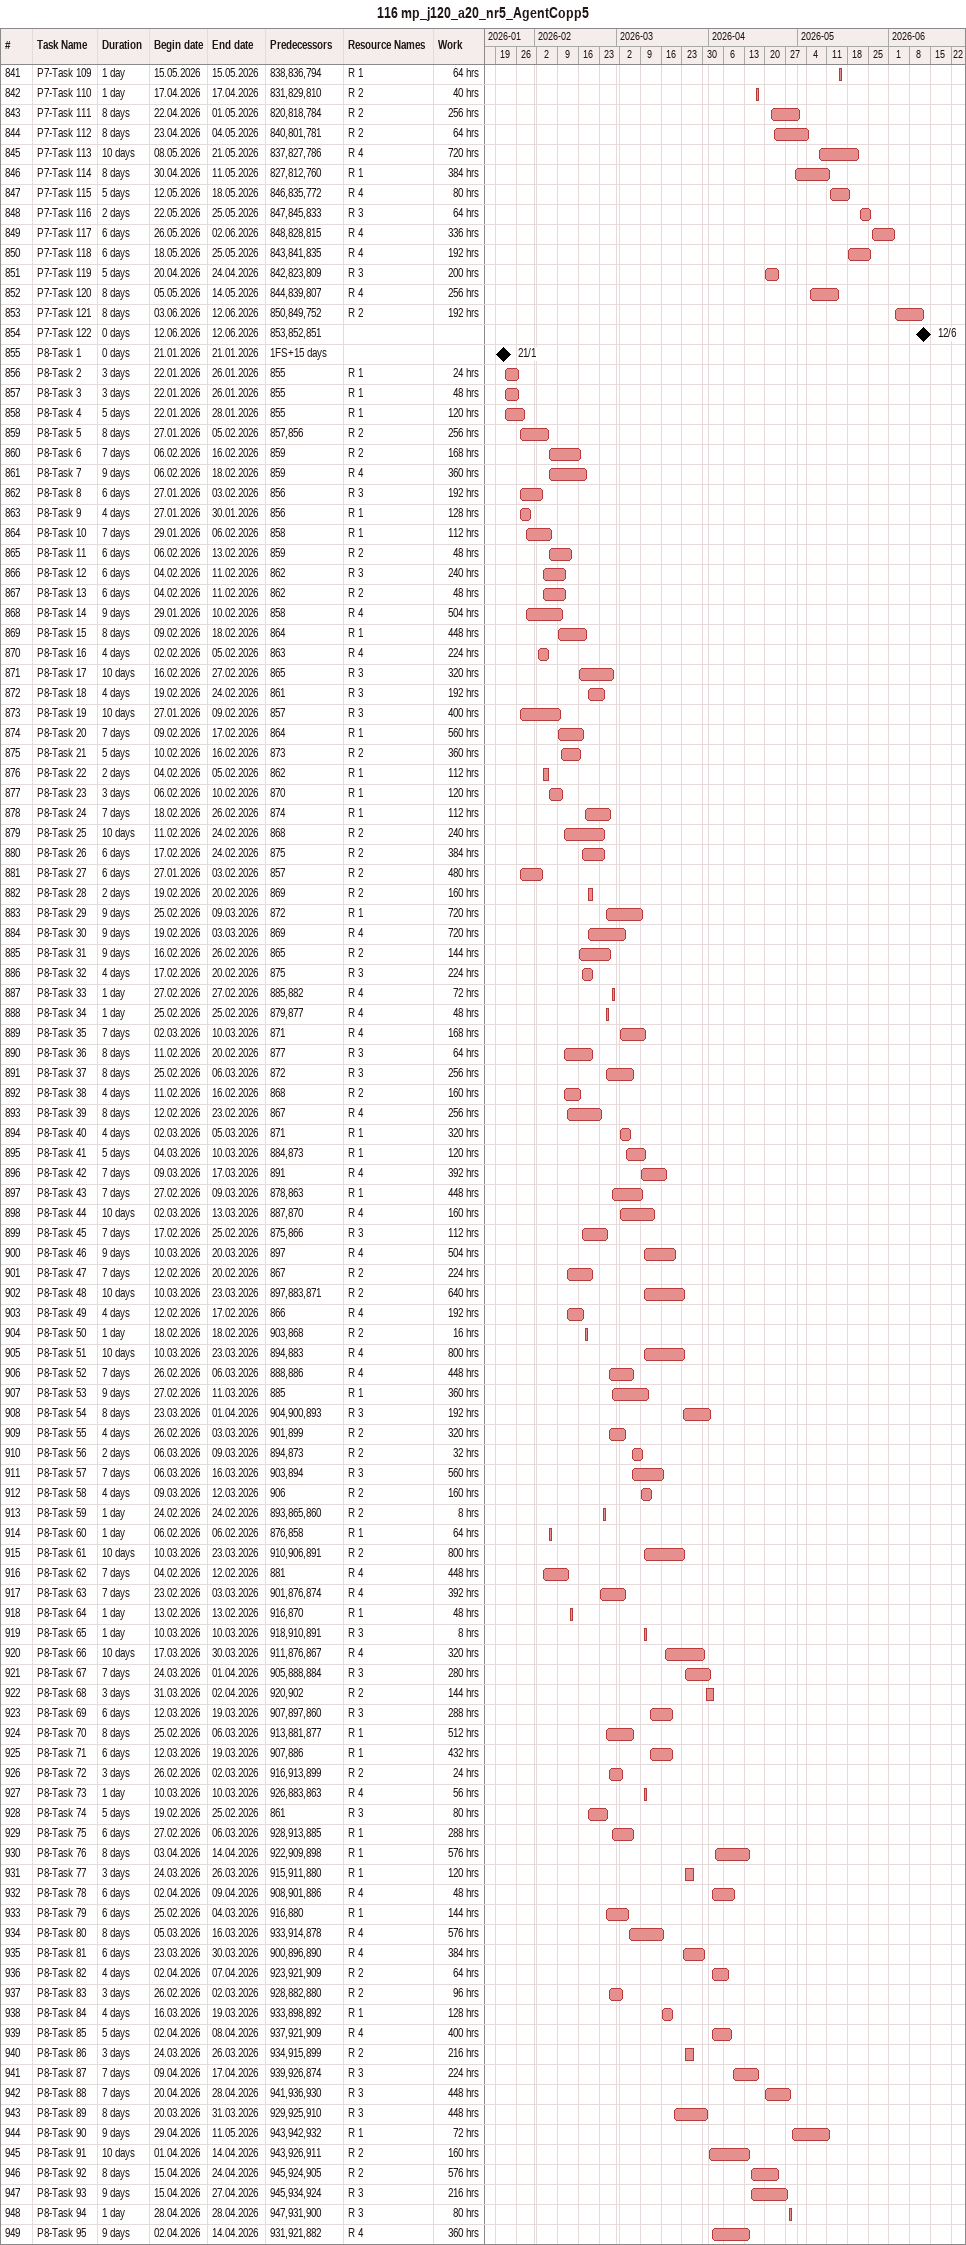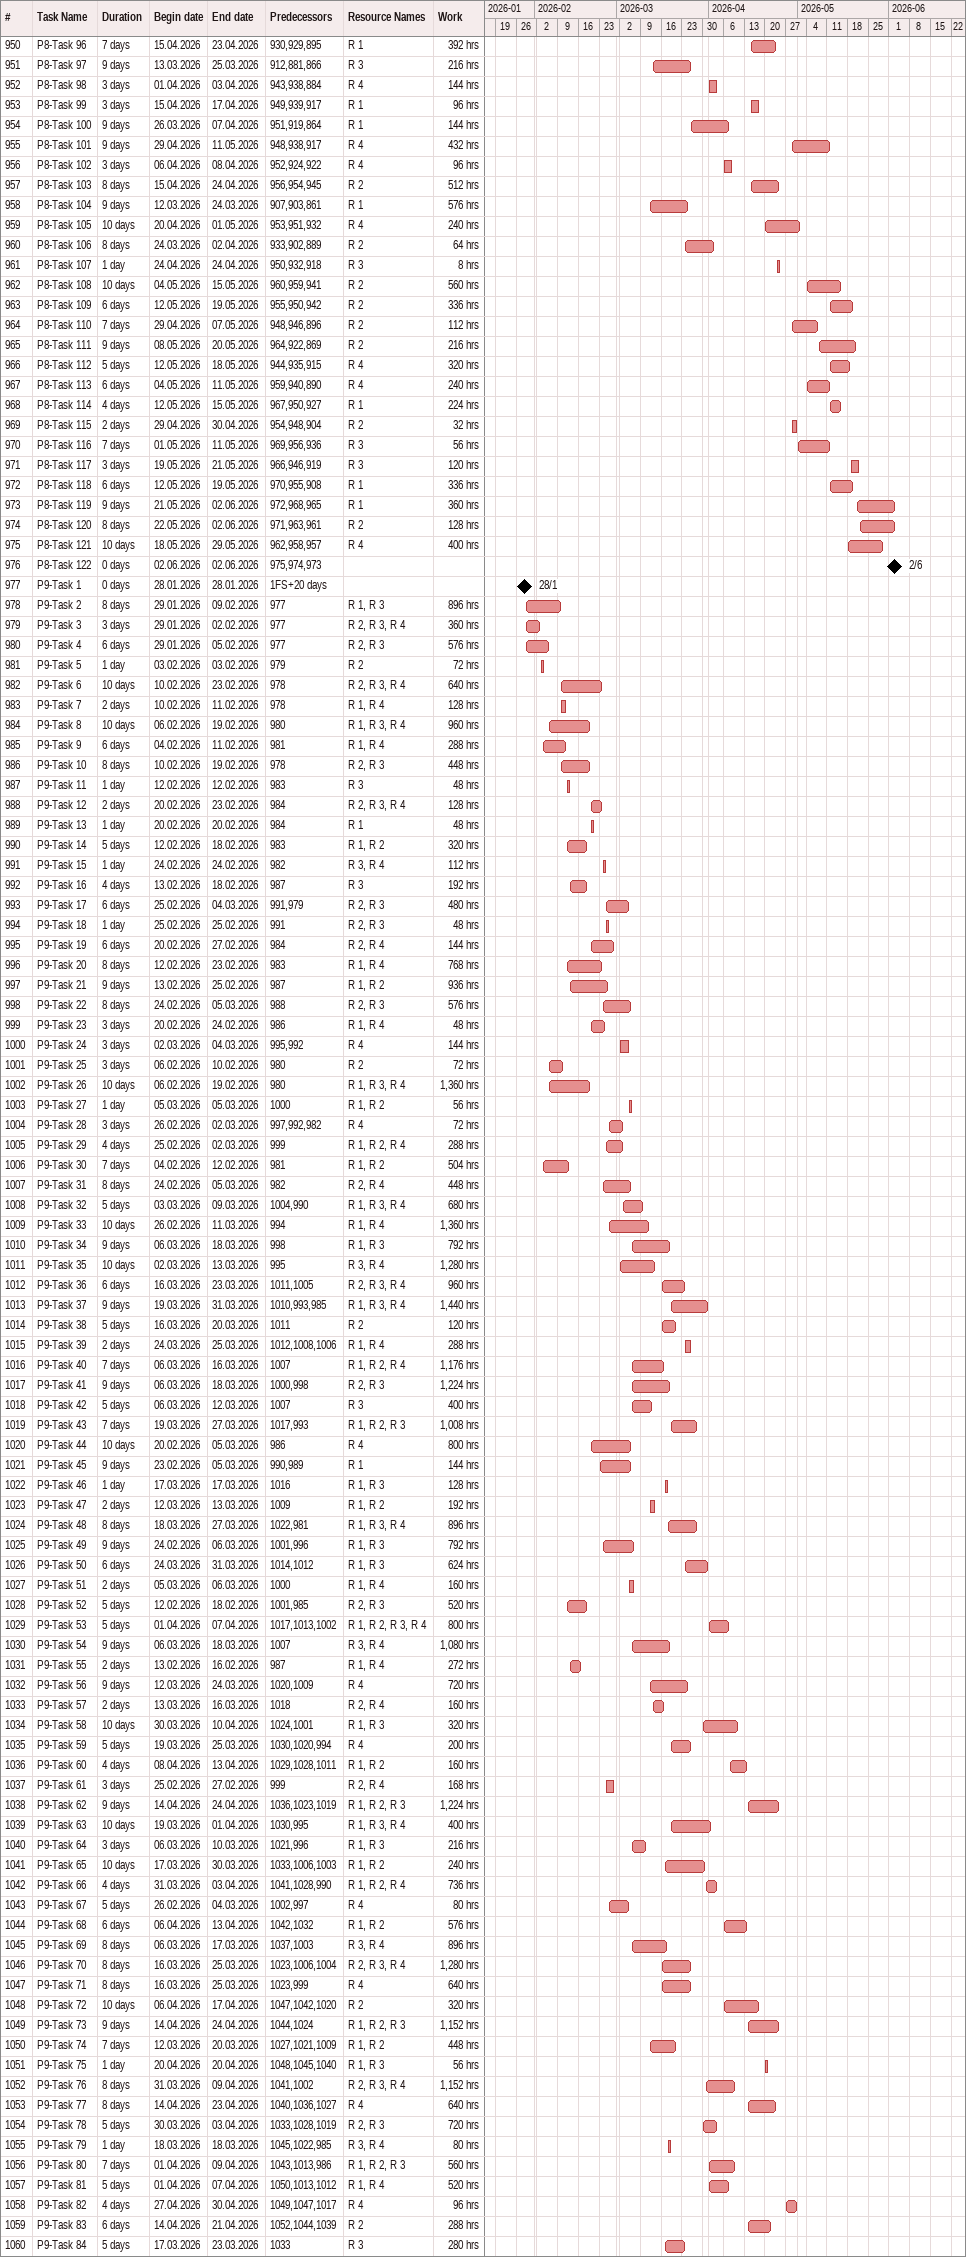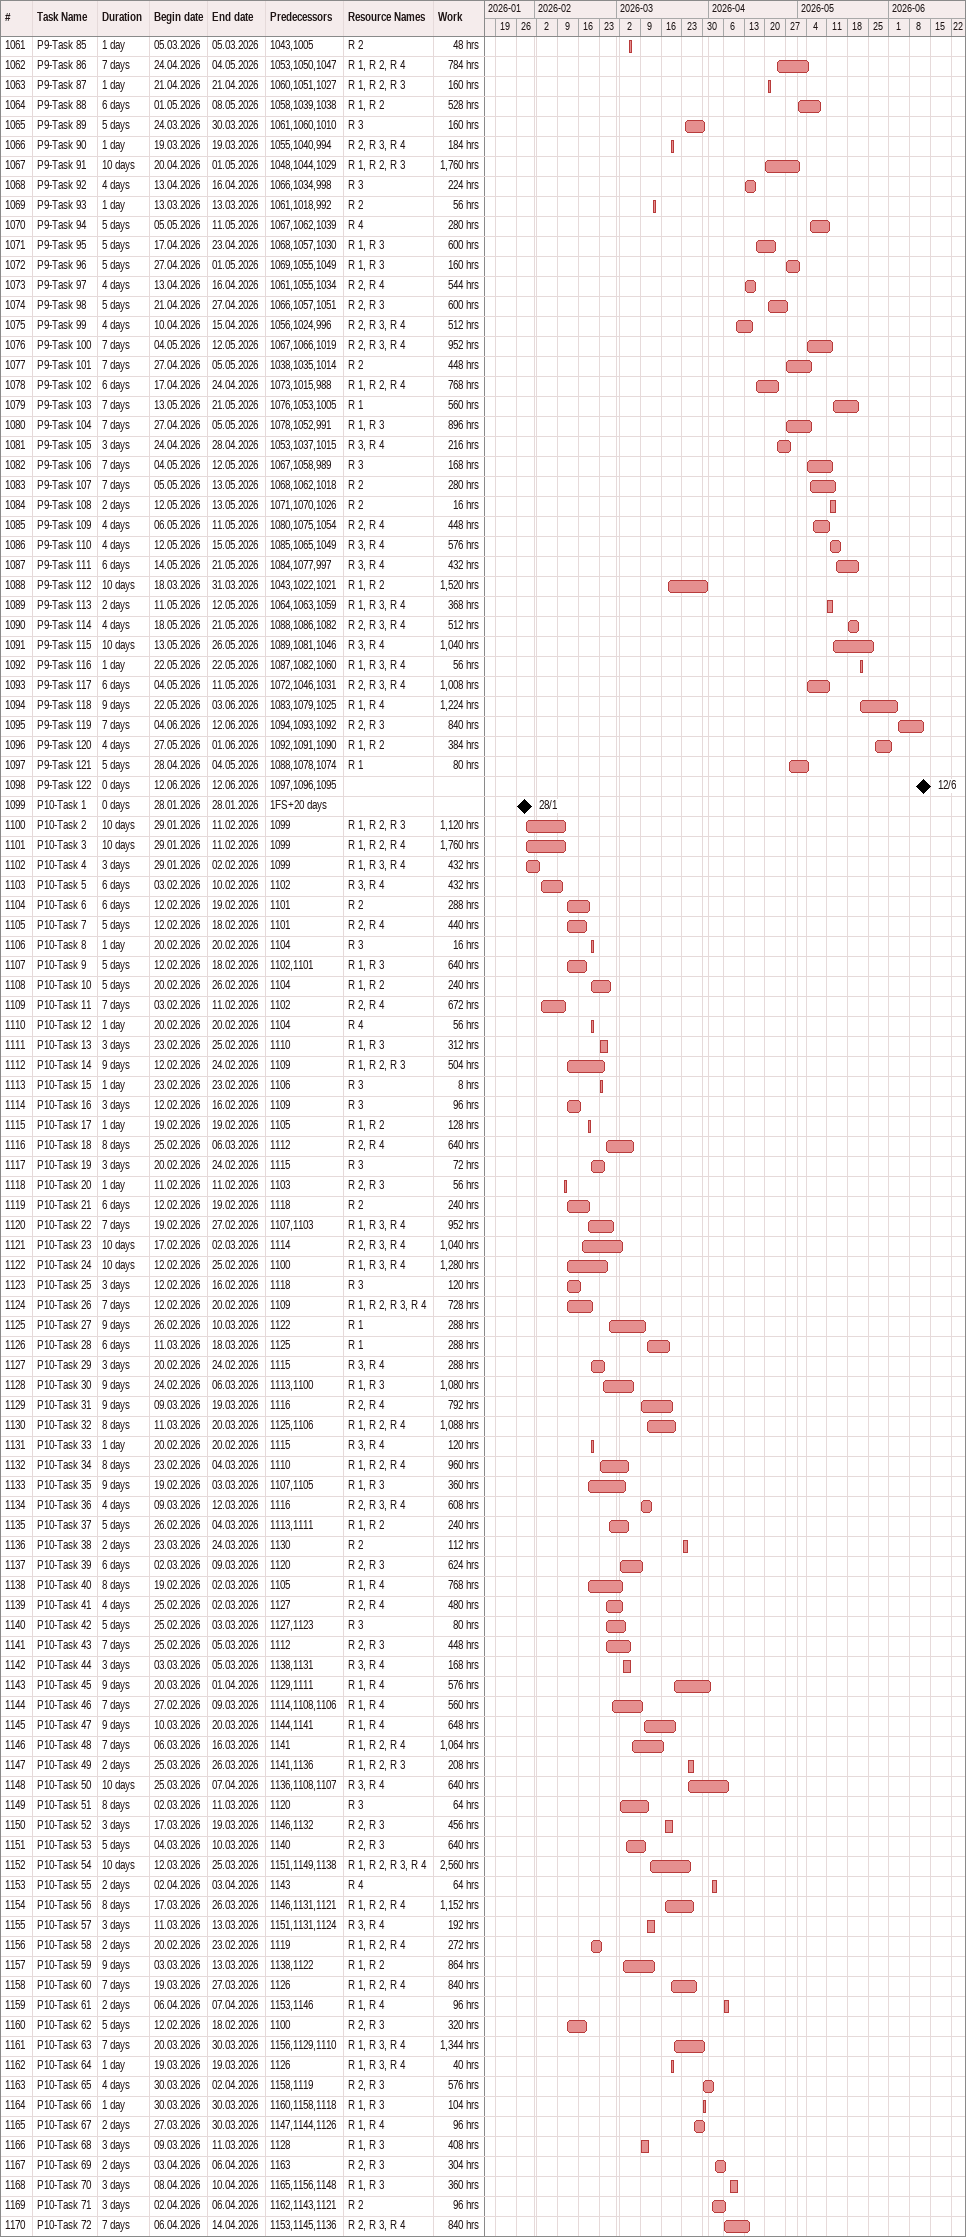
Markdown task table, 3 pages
116 mp_j120_a20_nr5_AgentCopp5

| ID | Task | Duration | Start | Finish | Predecessors | Resources | Work (h) |
|---|---|---|---|---|---|---|---|
| 841 | P7-Task 109 | 1d | 2026-05-15 | 2026-05-15 | 838, 836, 794 | R 1 | 64 |
| 842 | P7-Task 110 | 1d | 2026-04-17 | 2026-04-17 | 831, 829, 810 | R 2 | 40 |
| 843 | P7-Task 111 | 8d | 2026-04-22 | 2026-05-01 | 820, 818, 784 | R 2 | 256 |
| 844 | P7-Task 112 | 8d | 2026-04-23 | 2026-05-04 | 840, 801, 781 | R 2 | 64 |
| 845 | P7-Task 113 | 10d | 2026-05-08 | 2026-05-21 | 837, 827, 786 | R 4 | 720 |
| 846 | P7-Task 114 | 8d | 2026-04-30 | 2026-05-11 | 827, 812, 760 | R 1 | 384 |
| 847 | P7-Task 115 | 5d | 2026-05-12 | 2026-05-18 | 846, 835, 772 | R 4 | 80 |
| 848 | P7-Task 116 | 2d | 2026-05-22 | 2026-05-25 | 847, 845, 833 | R 3 | 64 |
| 849 | P7-Task 117 | 6d | 2026-05-26 | 2026-06-02 | 848, 828, 815 | R 4 | 336 |
| 850 | P7-Task 118 | 6d | 2026-05-18 | 2026-05-25 | 843, 841, 835 | R 4 | 192 |
| 851 | P7-Task 119 | 5d | 2026-04-20 | 2026-04-24 | 842, 823, 809 | R 3 | 200 |
| 852 | P7-Task 120 | 8d | 2026-05-05 | 2026-05-14 | 844, 839, 807 | R 4 | 256 |
| 853 | P7-Task 121 | 8d | 2026-06-03 | 2026-06-12 | 850, 849, 752 | R 2 | 192 |
| 854 | P7-Task 122 | 0d | 2026-06-12 | 2026-06-12 | 853, 852, 851 |  |  |
| 855 | P8-Task 1 | 0d | 2026-01-21 | 2026-01-21 | 1FS+15d |  |  |
| 856 | P8-Task 2 | 3d | 2026-01-22 | 2026-01-26 | 855 | R 1 | 24 |
| 857 | P8-Task 3 | 3d | 2026-01-22 | 2026-01-26 | 855 | R 1 | 48 |
| 858 | P8-Task 4 | 5d | 2026-01-22 | 2026-01-28 | 855 | R 1 | 120 |
| 859 | P8-Task 5 | 8d | 2026-01-27 | 2026-02-05 | 857, 856 | R 2 | 256 |
| 860 | P8-Task 6 | 7d | 2026-02-06 | 2026-02-16 | 859 | R 2 | 168 |
| 861 | P8-Task 7 | 9d | 2026-02-06 | 2026-02-18 | 859 | R 4 | 360 |
| 862 | P8-Task 8 | 6d | 2026-01-27 | 2026-02-03 | 856 | R 3 | 192 |
| 863 | P8-Task 9 | 4d | 2026-01-27 | 2026-01-30 | 856 | R 1 | 128 |
| 864 | P8-Task 10 | 7d | 2026-01-29 | 2026-02-06 | 858 | R 1 | 112 |
| 865 | P8-Task 11 | 6d | 2026-02-06 | 2026-02-13 | 859 | R 2 | 48 |
| 866 | P8-Task 12 | 6d | 2026-02-04 | 2026-02-11 | 862 | R 3 | 240 |
| 867 | P8-Task 13 | 6d | 2026-02-04 | 2026-02-11 | 862 | R 2 | 48 |
| 868 | P8-Task 14 | 9d | 2026-01-29 | 2026-02-10 | 858 | R 4 | 504 |
| 869 | P8-Task 15 | 8d | 2026-02-09 | 2026-02-18 | 864 | R 1 | 448 |
| 870 | P8-Task 16 | 4d | 2026-02-02 | 2026-02-05 | 863 | R 4 | 224 |
| 871 | P8-Task 17 | 10d | 2026-02-16 | 2026-02-27 | 865 | R 3 | 320 |
| 872 | P8-Task 18 | 4d | 2026-02-19 | 2026-02-24 | 861 | R 3 | 192 |
| 873 | P8-Task 19 | 10d | 2026-01-27 | 2026-02-09 | 857 | R 3 | 400 |
| 874 | P8-Task 20 | 7d | 2026-02-09 | 2026-02-17 | 864 | R 1 | 560 |
| 875 | P8-Task 21 | 5d | 2026-02-10 | 2026-02-16 | 873 | R 2 | 360 |
| 876 | P8-Task 22 | 2d | 2026-02-04 | 2026-02-05 | 862 | R 1 | 112 |
| 877 | P8-Task 23 | 3d | 2026-02-06 | 2026-02-10 | 870 | R 1 | 120 |
| 878 | P8-Task 24 | 7d | 2026-02-18 | 2026-02-26 | 874 | R 1 | 112 |
| 879 | P8-Task 25 | 10d | 2026-02-11 | 2026-02-24 | 868 | R 2 | 240 |
| 880 | P8-Task 26 | 6d | 2026-02-17 | 2026-02-24 | 875 | R 2 | 384 |
| 881 | P8-Task 27 | 6d | 2026-01-27 | 2026-02-03 | 857 | R 2 | 480 |
| 882 | P8-Task 28 | 2d | 2026-02-19 | 2026-02-20 | 869 | R 2 | 160 |
| 883 | P8-Task 29 | 9d | 2026-02-25 | 2026-03-09 | 872 | R 1 | 720 |
| 884 | P8-Task 30 | 9d | 2026-02-19 | 2026-03-03 | 869 | R 4 | 720 |
| 885 | P8-Task 31 | 9d | 2026-02-16 | 2026-02-26 | 865 | R 2 | 144 |
| 886 | P8-Task 32 | 4d | 2026-02-17 | 2026-02-20 | 875 | R 3 | 224 |
| 887 | P8-Task 33 | 1d | 2026-02-27 | 2026-02-27 | 885, 882 | R 4 | 72 |
| 888 | P8-Task 34 | 1d | 2026-02-25 | 2026-02-25 | 879, 877 | R 4 | 48 |
| 889 | P8-Task 35 | 7d | 2026-03-02 | 2026-03-10 | 871 | R 4 | 168 |
| 890 | P8-Task 36 | 8d | 2026-02-11 | 2026-02-20 | 877 | R 3 | 64 |
| 891 | P8-Task 37 | 8d | 2026-02-25 | 2026-03-06 | 872 | R 3 | 256 |
| 892 | P8-Task 38 | 4d | 2026-02-11 | 2026-02-16 | 868 | R 2 | 160 |
| 893 | P8-Task 39 | 8d | 2026-02-12 | 2026-02-23 | 867 | R 4 | 256 |
| 894 | P8-Task 40 | 4d | 2026-03-02 | 2026-03-05 | 871 | R 1 | 320 |
| 895 | P8-Task 41 | 5d | 2026-03-04 | 2026-03-10 | 884, 873 | R 1 | 120 |
| 896 | P8-Task 42 | 7d | 2026-03-09 | 2026-03-17 | 891 | R 4 | 392 |
| 897 | P8-Task 43 | 7d | 2026-02-27 | 2026-03-09 | 878, 863 | R 1 | 448 |
| 898 | P8-Task 44 | 10d | 2026-03-02 | 2026-03-13 | 887, 870 | R 4 | 160 |
| 899 | P8-Task 45 | 7d | 2026-02-17 | 2026-02-25 | 875, 866 | R 3 | 112 |
| 900 | P8-Task 46 | 9d | 2026-03-10 | 2026-03-20 | 897 | R 4 | 504 |
| 901 | P8-Task 47 | 7d | 2026-02-12 | 2026-02-20 | 867 | R 2 | 224 |
| 902 | P8-Task 48 | 10d | 2026-03-10 | 2026-03-23 | 897, 883, 871 | R 2 | 640 |
| 903 | P8-Task 49 | 4d | 2026-02-12 | 2026-02-17 | 866 | R 4 | 192 |
| 904 | P8-Task 50 | 1d | 2026-02-18 | 2026-02-18 | 903, 868 | R 2 | 16 |
| 905 | P8-Task 51 | 10d | 2026-03-10 | 2026-03-23 | 894, 883 | R 4 | 800 |
| 906 | P8-Task 52 | 7d | 2026-02-26 | 2026-03-06 | 888, 886 | R 4 | 448 |
| 907 | P8-Task 53 | 9d | 2026-02-27 | 2026-03-11 | 885 | R 1 | 360 |
| 908 | P8-Task 54 | 8d | 2026-03-23 | 2026-04-01 | 904, 900, 893 | R 3 | 192 |
| 909 | P8-Task 55 | 4d | 2026-02-26 | 2026-03-03 | 901, 899 | R 2 | 320 |
| 910 | P8-Task 56 | 2d | 2026-03-06 | 2026-03-09 | 894, 873 | R 2 | 32 |
| 911 | P8-Task 57 | 7d | 2026-03-06 | 2026-03-16 | 903, 894 | R 3 | 560 |
| 912 | P8-Task 58 | 4d | 2026-03-09 | 2026-03-12 | 906 | R 2 | 160 |
| 913 | P8-Task 59 | 1d | 2026-02-24 | 2026-02-24 | 893, 865, 860 | R 2 | 8 |
| 914 | P8-Task 60 | 1d | 2026-02-06 | 2026-02-06 | 876, 858 | R 1 | 64 |
| 915 | P8-Task 61 | 10d | 2026-03-10 | 2026-03-23 | 910, 906, 891 | R 2 | 800 |
| 916 | P8-Task 62 | 7d | 2026-02-04 | 2026-02-12 | 881 | R 4 | 448 |
| 917 | P8-Task 63 | 7d | 2026-02-23 | 2026-03-03 | 901, 876, 874 | R 4 | 392 |
| 918 | P8-Task 64 | 1d | 2026-02-13 | 2026-02-13 | 916, 870 | R 1 | 48 |
| 919 | P8-Task 65 | 1d | 2026-03-10 | 2026-03-10 | 918, 910, 891 | R 3 | 8 |
| 920 | P8-Task 66 | 10d | 2026-03-17 | 2026-03-30 | 911, 876, 867 | R 4 | 320 |
| 921 | P8-Task 67 | 7d | 2026-03-24 | 2026-04-01 | 905, 888, 884 | R 3 | 280 |
| 922 | P8-Task 68 | 3d | 2026-03-31 | 2026-04-02 | 920, 902 | R 2 | 144 |
| 923 | P8-Task 69 | 6d | 2026-03-12 | 2026-03-19 | 907, 897, 860 | R 3 | 288 |
| 924 | P8-Task 70 | 8d | 2026-02-25 | 2026-03-06 | 913, 881, 877 | R 1 | 512 |
| 925 | P8-Task 71 | 6d | 2026-03-12 | 2026-03-19 | 907, 886 | R 1 | 432 |
| 926 | P8-Task 72 | 3d | 2026-02-26 | 2026-03-02 | 916, 913, 899 | R 2 | 24 |
| 927 | P8-Task 73 | 1d | 2026-03-10 | 2026-03-10 | 926, 883, 863 | R 4 | 56 |
| 928 | P8-Task 74 | 5d | 2026-02-19 | 2026-02-25 | 861 | R 3 | 80 |
| 929 | P8-Task 75 | 6d | 2026-02-27 | 2026-03-06 | 928, 913, 885 | R 1 | 288 |
| 930 | P8-Task 76 | 8d | 2026-04-03 | 2026-04-14 | 922, 909, 898 | R 1 | 576 |
| 931 | P8-Task 77 | 3d | 2026-03-24 | 2026-03-26 | 915, 911, 880 | R 1 | 120 |
| 932 | P8-Task 78 | 6d | 2026-04-02 | 2026-04-09 | 908, 901, 886 | R 4 | 48 |
| 933 | P8-Task 79 | 6d | 2026-02-25 | 2026-03-04 | 916, 880 | R 1 | 144 |
| 934 | P8-Task 80 | 8d | 2026-03-05 | 2026-03-16 | 933, 914, 878 | R 4 | 576 |
| 935 | P8-Task 81 | 6d | 2026-03-23 | 2026-03-30 | 900, 896, 890 | R 4 | 384 |
| 936 | P8-Task 82 | 4d | 2026-04-02 | 2026-04-07 | 923, 921, 909 | R 2 | 64 |
| 937 | P8-Task 83 | 3d | 2026-02-26 | 2026-03-02 | 928, 882, 880 | R 2 | 96 |
| 938 | P8-Task 84 | 4d | 2026-03-16 | 2026-03-19 | 933, 898, 892 | R 1 | 128 |
| 939 | P8-Task 85 | 5d | 2026-04-02 | 2026-04-08 | 937, 921, 909 | R 4 | 400 |
| 940 | P8-Task 86 | 3d | 2026-03-24 | 2026-03-26 | 934, 915, 899 | R 2 | 216 |
| 941 | P8-Task 87 | 7d | 2026-04-09 | 2026-04-17 | 939, 926, 874 | R 3 | 224 |
| 942 | P8-Task 88 | 7d | 2026-04-20 | 2026-04-28 | 941, 936, 930 | R 3 | 448 |
| 943 | P8-Task 89 | 8d | 2026-03-20 | 2026-03-31 | 929, 925, 910 | R 3 | 448 |
| 944 | P8-Task 90 | 9d | 2026-04-29 | 2026-05-11 | 943, 942, 932 | R 1 | 72 |
| 945 | P8-Task 91 | 10d | 2026-04-01 | 2026-04-14 | 943, 926, 911 | R 2 | 160 |
| 946 | P8-Task 92 | 8d | 2026-04-15 | 2026-04-24 | 945, 924, 905 | R 2 | 576 |
| 947 | P8-Task 93 | 9d | 2026-04-15 | 2026-04-27 | 945, 934, 924 | R 3 | 216 |
| 948 | P8-Task 94 | 1d | 2026-04-28 | 2026-04-28 | 947, 931, 900 | R 3 | 80 |
| 949 | P8-Task 95 | 9d | 2026-04-02 | 2026-04-14 | 931, 921, 882 | R 4 | 360 |
| 950 | P8-Task 96 | 7d | 2026-04-15 | 2026-04-23 | 930, 929, 895 | R 1 | 392 |
| 951 | P8-Task 97 | 9d | 2026-03-13 | 2026-03-25 | 912, 881, 866 | R 3 | 216 |
| 952 | P8-Task 98 | 3d | 2026-04-01 | 2026-04-03 | 943, 938, 884 | R 4 | 144 |
| 953 | P8-Task 99 | 3d | 2026-04-15 | 2026-04-17 | 949, 939, 917 | R 1 | 96 |
| 954 | P8-Task 100 | 9d | 2026-03-26 | 2026-04-07 | 951, 919, 864 | R 1 | 144 |
| 955 | P8-Task 101 | 9d | 2026-04-29 | 2026-05-11 | 948, 938, 917 | R 4 | 432 |
| 956 | P8-Task 102 | 3d | 2026-04-06 | 2026-04-08 | 952, 924, 922 | R 4 | 96 |
| 957 | P8-Task 103 | 8d | 2026-04-15 | 2026-04-24 | 956, 954, 945 | R 2 | 512 |
| 958 | P8-Task 104 | 9d | 2026-03-12 | 2026-03-24 | 907, 903, 861 | R 1 | 576 |
| 959 | P8-Task 105 | 10d | 2026-04-20 | 2026-05-01 | 953, 951, 932 | R 4 | 240 |
| 960 | P8-Task 106 | 8d | 2026-03-24 | 2026-04-02 | 933, 902, 889 | R 2 | 64 |
| 961 | P8-Task 107 | 1d | 2026-04-24 | 2026-04-24 | 950, 932, 918 | R 3 | 8 |
| 962 | P8-Task 108 | 10d | 2026-05-04 | 2026-05-15 | 960, 959, 941 | R 2 | 560 |
| 963 | P8-Task 109 | 6d | 2026-05-12 | 2026-05-19 | 955, 950, 942 | R 2 | 336 |
| 964 | P8-Task 110 | 7d | 2026-04-29 | 2026-05-07 | 948, 946, 896 | R 2 | 112 |
| 965 | P8-Task 111 | 9d | 2026-05-08 | 2026-05-20 | 964, 922, 869 | R 2 | 216 |
| 966 | P8-Task 112 | 5d | 2026-05-12 | 2026-05-18 | 944, 935, 915 | R 4 | 320 |
| 967 | P8-Task 113 | 6d | 2026-05-04 | 2026-05-11 | 959, 940, 890 | R 4 | 240 |
| 968 | P8-Task 114 | 4d | 2026-05-12 | 2026-05-15 | 967, 950, 927 | R 1 | 224 |
| 969 | P8-Task 115 | 2d | 2026-04-29 | 2026-04-30 | 954, 948, 904 | R 2 | 32 |
| 970 | P8-Task 116 | 7d | 2026-05-01 | 2026-05-11 | 969, 956, 936 | R 3 | 56 |
| 971 | P8-Task 117 | 3d | 2026-05-19 | 2026-05-21 | 966, 946, 919 | R 3 | 120 |
| 972 | P8-Task 118 | 6d | 2026-05-12 | 2026-05-19 | 970, 955, 908 | R 1 | 336 |
| 973 | P8-Task 119 | 9d | 2026-05-21 | 2026-06-02 | 972, 968, 965 | R 1 | 360 |
| 974 | P8-Task 120 | 8d | 2026-05-22 | 2026-06-02 | 971, 963, 961 | R 2 | 128 |
| 975 | P8-Task 121 | 10d | 2026-05-18 | 2026-05-29 | 962, 958, 957 | R 4 | 400 |
| 976 | P8-Task 122 | 0d | 2026-06-02 | 2026-06-02 | 975, 974, 973 |  |  |
| 977 | P9-Task 1 | 0d | 2026-01-28 | 2026-01-28 | 1FS+20d |  |  |
| 978 | P9-Task 2 | 8d | 2026-01-29 | 2026-02-09 | 977 | R 1, R 3 | 896 |
| 979 | P9-Task 3 | 3d | 2026-01-29 | 2026-02-02 | 977 | R 2, R 3, R 4 | 360 |
| 980 | P9-Task 4 | 6d | 2026-01-29 | 2026-02-05 | 977 | R 2, R 3 | 576 |
| 981 | P9-Task 5 | 1d | 2026-02-03 | 2026-02-03 | 979 | R 2 | 72 |
| 982 | P9-Task 6 | 10d | 2026-02-10 | 2026-02-23 | 978 | R 2, R 3, R 4 | 640 |
| 983 | P9-Task 7 | 2d | 2026-02-10 | 2026-02-11 | 978 | R 1, R 4 | 128 |
| 984 | P9-Task 8 | 10d | 2026-02-06 | 2026-02-19 | 980 | R 1, R 3, R 4 | 960 |
| 985 | P9-Task 9 | 6d | 2026-02-04 | 2026-02-11 | 981 | R 1, R 4 | 288 |
| 986 | P9-Task 10 | 8d | 2026-02-10 | 2026-02-19 | 978 | R 2, R 3 | 448 |
| 987 | P9-Task 11 | 1d | 2026-02-12 | 2026-02-12 | 983 | R 3 | 48 |
| 988 | P9-Task 12 | 2d | 2026-02-20 | 2026-02-23 | 984 | R 2, R 3, R 4 | 128 |
| 989 | P9-Task 13 | 1d | 2026-02-20 | 2026-02-20 | 984 | R 1 | 48 |
| 990 | P9-Task 14 | 5d | 2026-02-12 | 2026-02-18 | 983 | R 1, R 2 | 320 |
| 991 | P9-Task 15 | 1d | 2026-02-24 | 2026-02-24 | 982 | R 3, R 4 | 112 |
| 992 | P9-Task 16 | 4d | 2026-02-13 | 2026-02-18 | 987 | R 3 | 192 |
| 993 | P9-Task 17 | 6d | 2026-02-25 | 2026-03-04 | 991, 979 | R 2, R 3 | 480 |
| 994 | P9-Task 18 | 1d | 2026-02-25 | 2026-02-25 | 991 | R 2, R 3 | 48 |
| 995 | P9-Task 19 | 6d | 2026-02-20 | 2026-02-27 | 984 | R 2, R 4 | 144 |
| 996 | P9-Task 20 | 8d | 2026-02-12 | 2026-02-23 | 983 | R 1, R 4 | 768 |
| 997 | P9-Task 21 | 9d | 2026-02-13 | 2026-02-25 | 987 | R 1, R 2 | 936 |
| 998 | P9-Task 22 | 8d | 2026-02-24 | 2026-03-05 | 988 | R 2, R 3 | 576 |
| 999 | P9-Task 23 | 3d | 2026-02-20 | 2026-02-24 | 986 | R 1, R 4 | 48 |
| 1000 | P9-Task 24 | 3d | 2026-03-02 | 2026-03-04 | 995, 992 | R 4 | 144 |
| 1001 | P9-Task 25 | 3d | 2026-02-06 | 2026-02-10 | 980 | R 2 | 72 |
| 1002 | P9-Task 26 | 10d | 2026-02-06 | 2026-02-19 | 980 | R 1, R 3, R 4 | 1360 |
| 1003 | P9-Task 27 | 1d | 2026-03-05 | 2026-03-05 | 1000 | R 1, R 2 | 56 |
| 1004 | P9-Task 28 | 3d | 2026-02-26 | 2026-03-02 | 997, 992, 982 | R 4 | 72 |
| 1005 | P9-Task 29 | 4d | 2026-02-25 | 2026-03-02 | 999 | R 1, R 2, R 4 | 288 |
| 1006 | P9-Task 30 | 7d | 2026-02-04 | 2026-02-12 | 981 | R 1, R 2 | 504 |
| 1007 | P9-Task 31 | 8d | 2026-02-24 | 2026-03-05 | 982 | R 2, R 4 | 448 |
| 1008 | P9-Task 32 | 5d | 2026-03-03 | 2026-03-09 | 1004, 990 | R 1, R 3, R 4 | 680 |
| 1009 | P9-Task 33 | 10d | 2026-02-26 | 2026-03-11 | 994 | R 1, R 4 | 1360 |
| 1010 | P9-Task 34 | 9d | 2026-03-06 | 2026-03-18 | 998 | R 1, R 3 | 792 |
| 1011 | P9-Task 35 | 10d | 2026-03-02 | 2026-03-13 | 995 | R 3, R 4 | 1280 |
| 1012 | P9-Task 36 | 6d | 2026-03-16 | 2026-03-23 | 1011, 1005 | R 2, R 3, R 4 | 960 |
| 1013 | P9-Task 37 | 9d | 2026-03-19 | 2026-03-31 | 1010, 993, 985 | R 1, R 3, R 4 | 1440 |
| 1014 | P9-Task 38 | 5d | 2026-03-16 | 2026-03-20 | 1011 | R 2 | 120 |
| 1015 | P9-Task 39 | 2d | 2026-03-24 | 2026-03-25 | 1012, 1008, 1006 | R 1, R 4 | 288 |
| 1016 | P9-Task 40 | 7d | 2026-03-06 | 2026-03-16 | 1007 | R 1, R 2, R 4 | 1176 |
| 1017 | P9-Task 41 | 9d | 2026-03-06 | 2026-03-18 | 1000, 998 | R 2, R 3 | 1224 |
| 1018 | P9-Task 42 | 5d | 2026-03-06 | 2026-03-12 | 1007 | R 3 | 400 |
| 1019 | P9-Task 43 | 7d | 2026-03-19 | 2026-03-27 | 1017, 993 | R 1, R 2, R 3 | 1008 |
| 1020 | P9-Task 44 | 10d | 2026-02-20 | 2026-03-05 | 986 | R 4 | 800 |
| 1021 | P9-Task 45 | 9d | 2026-02-23 | 2026-03-05 | 990, 989 | R 1 | 144 |
| 1022 | P9-Task 46 | 1d | 2026-03-17 | 2026-03-17 | 1016 | R 1, R 3 | 128 |
| 1023 | P9-Task 47 | 2d | 2026-03-12 | 2026-03-13 | 1009 | R 1, R 2 | 192 |
| 1024 | P9-Task 48 | 8d | 2026-03-18 | 2026-03-27 | 1022, 981 | R 1, R 3, R 4 | 896 |
| 1025 | P9-Task 49 | 9d | 2026-02-24 | 2026-03-06 | 1001, 996 | R 1, R 3 | 792 |
| 1026 | P9-Task 50 | 6d | 2026-03-24 | 2026-03-31 | 1014, 1012 | R 1, R 3 | 624 |
| 1027 | P9-Task 51 | 2d | 2026-03-05 | 2026-03-06 | 1000 | R 1, R 4 | 160 |
| 1028 | P9-Task 52 | 5d | 2026-02-12 | 2026-02-18 | 1001, 985 | R 2, R 3 | 520 |
| 1029 | P9-Task 53 | 5d | 2026-04-01 | 2026-04-07 | 1017, 1013, 1002 | R 1, R 2, R 3, R 4 | 800 |
| 1030 | P9-Task 54 | 9d | 2026-03-06 | 2026-03-18 | 1007 | R 3, R 4 | 1080 |
| 1031 | P9-Task 55 | 2d | 2026-02-13 | 2026-02-16 | 987 | R 1, R 4 | 272 |
| 1032 | P9-Task 56 | 9d | 2026-03-12 | 2026-03-24 | 1020, 1009 | R 4 | 720 |
| 1033 | P9-Task 57 | 2d | 2026-03-13 | 2026-03-16 | 1018 | R 2, R 4 | 160 |
| 1034 | P9-Task 58 | 10d | 2026-03-30 | 2026-04-10 | 1024, 1001 | R 1, R 3 | 320 |
| 1035 | P9-Task 59 | 5d | 2026-03-19 | 2026-03-25 | 1030, 1020, 994 | R 4 | 200 |
| 1036 | P9-Task 60 | 4d | 2026-04-08 | 2026-04-13 | 1029, 1028, 1011 | R 1, R 2 | 160 |
| 1037 | P9-Task 61 | 3d | 2026-02-25 | 2026-02-27 | 999 | R 2, R 4 | 168 |
| 1038 | P9-Task 62 | 9d | 2026-04-14 | 2026-04-24 | 1036, 1023, 1019 | R 1, R 2, R 3 | 1224 |
| 1039 | P9-Task 63 | 10d | 2026-03-19 | 2026-04-01 | 1030, 995 | R 1, R 3, R 4 | 400 |
| 1040 | P9-Task 64 | 3d | 2026-03-06 | 2026-03-10 | 1021, 996 | R 1, R 3 | 216 |
| 1041 | P9-Task 65 | 10d | 2026-03-17 | 2026-03-30 | 1033, 1006, 1003 | R 1, R 2 | 240 |
| 1042 | P9-Task 66 | 4d | 2026-03-31 | 2026-04-03 | 1041, 1028, 990 | R 1, R 2, R 4 | 736 |
| 1043 | P9-Task 67 | 5d | 2026-02-26 | 2026-03-04 | 1002, 997 | R 4 | 80 |
| 1044 | P9-Task 68 | 6d | 2026-04-06 | 2026-04-13 | 1042, 1032 | R 1, R 2 | 576 |
| 1045 | P9-Task 69 | 8d | 2026-03-06 | 2026-03-17 | 1037, 1003 | R 3, R 4 | 896 |
| 1046 | P9-Task 70 | 8d | 2026-03-16 | 2026-03-25 | 1023, 1006, 1004 | R 2, R 3, R 4 | 1280 |
| 1047 | P9-Task 71 | 8d | 2026-03-16 | 2026-03-25 | 1023, 999 | R 4 | 640 |
| 1048 | P9-Task 72 | 10d | 2026-04-06 | 2026-04-17 | 1047, 1042, 1020 | R 2 | 320 |
| 1049 | P9-Task 73 | 9d | 2026-04-14 | 2026-04-24 | 1044, 1024 | R 1, R 2, R 3 | 1152 |
| 1050 | P9-Task 74 | 7d | 2026-03-12 | 2026-03-20 | 1027, 1021, 1009 | R 1, R 2 | 448 |
| 1051 | P9-Task 75 | 1d | 2026-04-20 | 2026-04-20 | 1048, 1045, 1040 | R 1, R 3 | 56 |
| 1052 | P9-Task 76 | 8d | 2026-03-31 | 2026-04-09 | 1041, 1002 | R 2, R 3, R 4 | 1152 |
| 1053 | P9-Task 77 | 8d | 2026-04-14 | 2026-04-23 | 1040, 1036, 1027 | R 4 | 640 |
| 1054 | P9-Task 78 | 5d | 2026-03-30 | 2026-04-03 | 1033, 1028, 1019 | R 2, R 3 | 720 |
| 1055 | P9-Task 79 | 1d | 2026-03-18 | 2026-03-18 | 1045, 1022, 985 | R 3, R 4 | 80 |
| 1056 | P9-Task 80 | 7d | 2026-04-01 | 2026-04-09 | 1043, 1013, 986 | R 1, R 2, R 3 | 560 |
| 1057 | P9-Task 81 | 5d | 2026-04-01 | 2026-04-07 | 1050, 1013, 1012 | R 1, R 4 | 520 |
| 1058 | P9-Task 82 | 4d | 2026-04-27 | 2026-04-30 | 1049, 1047, 1017 | R 4 | 96 |
| 1059 | P9-Task 83 | 6d | 2026-04-14 | 2026-04-21 | 1052, 1044, 1039 | R 2 | 288 |
| 1060 | P9-Task 84 | 5d | 2026-03-17 | 2026-03-23 | 1033 | R 3 | 280 |
| 1061 | P9-Task 85 | 1d | 2026-03-05 | 2026-03-05 | 1043, 1005 | R 2 | 48 |
| 1062 | P9-Task 86 | 7d | 2026-04-24 | 2026-05-04 | 1053, 1050, 1047 | R 1, R 2, R 4 | 784 |
| 1063 | P9-Task 87 | 1d | 2026-04-21 | 2026-04-21 | 1060, 1051, 1027 | R 1, R 2, R 3 | 160 |
| 1064 | P9-Task 88 | 6d | 2026-05-01 | 2026-05-08 | 1058, 1039, 1038 | R 1, R 2 | 528 |
| 1065 | P9-Task 89 | 5d | 2026-03-24 | 2026-03-30 | 1061, 1060, 1010 | R 3 | 160 |
| 1066 | P9-Task 90 | 1d | 2026-03-19 | 2026-03-19 | 1055, 1040, 994 | R 2, R 3, R 4 | 184 |
| 1067 | P9-Task 91 | 10d | 2026-04-20 | 2026-05-01 | 1048, 1044, 1029 | R 1, R 2, R 3 | 1760 |
| 1068 | P9-Task 92 | 4d | 2026-04-13 | 2026-04-16 | 1066, 1034, 998 | R 3 | 224 |
| 1069 | P9-Task 93 | 1d | 2026-03-13 | 2026-03-13 | 1061, 1018, 992 | R 2 | 56 |
| 1070 | P9-Task 94 | 5d | 2026-05-05 | 2026-05-11 | 1067, 1062, 1039 | R 4 | 280 |
| 1071 | P9-Task 95 | 5d | 2026-04-17 | 2026-04-23 | 1068, 1057, 1030 | R 1, R 3 | 600 |
| 1072 | P9-Task 96 | 5d | 2026-04-27 | 2026-05-01 | 1069, 1055, 1049 | R 1, R 3 | 160 |
| 1073 | P9-Task 97 | 4d | 2026-04-13 | 2026-04-16 | 1061, 1055, 1034 | R 2, R 4 | 544 |
| 1074 | P9-Task 98 | 5d | 2026-04-21 | 2026-04-27 | 1066, 1057, 1051 | R 2, R 3 | 600 |
| 1075 | P9-Task 99 | 4d | 2026-04-10 | 2026-04-15 | 1056, 1024, 996 | R 2, R 3, R 4 | 512 |
| 1076 | P9-Task 100 | 7d | 2026-05-04 | 2026-05-12 | 1067, 1066, 1019 | R 2, R 3, R 4 | 952 |
| 1077 | P9-Task 101 | 7d | 2026-04-27 | 2026-05-05 | 1038, 1035, 1014 | R 2 | 448 |
| 1078 | P9-Task 102 | 6d | 2026-04-17 | 2026-04-24 | 1073, 1015, 988 | R 1, R 2, R 4 | 768 |
| 1079 | P9-Task 103 | 7d | 2026-05-13 | 2026-05-21 | 1076, 1053, 1005 | R 1 | 560 |
| 1080 | P9-Task 104 | 7d | 2026-04-27 | 2026-05-05 | 1078, 1052, 991 | R 1, R 3 | 896 |
| 1081 | P9-Task 105 | 3d | 2026-04-24 | 2026-04-28 | 1053, 1037, 1015 | R 3, R 4 | 216 |
| 1082 | P9-Task 106 | 7d | 2026-05-04 | 2026-05-12 | 1067, 1058, 989 | R 3 | 168 |
| 1083 | P9-Task 107 | 7d | 2026-05-05 | 2026-05-13 | 1068, 1062, 1018 | R 2 | 280 |
| 1084 | P9-Task 108 | 2d | 2026-05-12 | 2026-05-13 | 1071, 1070, 1026 | R 2 | 16 |
| 1085 | P9-Task 109 | 4d | 2026-05-06 | 2026-05-11 | 1080, 1075, 1054 | R 2, R 4 | 448 |
| 1086 | P9-Task 110 | 4d | 2026-05-12 | 2026-05-15 | 1085, 1065, 1049 | R 3, R 4 | 576 |
| 1087 | P9-Task 111 | 6d | 2026-05-14 | 2026-05-21 | 1084, 1077, 997 | R 3, R 4 | 432 |
| 1088 | P9-Task 112 | 10d | 2026-03-18 | 2026-03-31 | 1043, 1022, 1021 | R 1, R 2 | 1520 |
| 1089 | P9-Task 113 | 2d | 2026-05-11 | 2026-05-12 | 1064, 1063, 1059 | R 1, R 3, R 4 | 368 |
| 1090 | P9-Task 114 | 4d | 2026-05-18 | 2026-05-21 | 1088, 1086, 1082 | R 2, R 3, R 4 | 512 |
| 1091 | P9-Task 115 | 10d | 2026-05-13 | 2026-05-26 | 1089, 1081, 1046 | R 3, R 4 | 1040 |
| 1092 | P9-Task 116 | 1d | 2026-05-22 | 2026-05-22 | 1087, 1082, 1060 | R 1, R 3, R 4 | 56 |
| 1093 | P9-Task 117 | 6d | 2026-05-04 | 2026-05-11 | 1072, 1046, 1031 | R 2, R 3, R 4 | 1008 |
| 1094 | P9-Task 118 | 9d | 2026-05-22 | 2026-06-03 | 1083, 1079, 1025 | R 1, R 4 | 1224 |
| 1095 | P9-Task 119 | 7d | 2026-06-04 | 2026-06-12 | 1094, 1093, 1092 | R 2, R 3 | 840 |
| 1096 | P9-Task 120 | 4d | 2026-05-27 | 2026-06-01 | 1092, 1091, 1090 | R 1, R 2 | 384 |
| 1097 | P9-Task 121 | 5d | 2026-04-28 | 2026-05-04 | 1088, 1078, 1074 | R 1 | 80 |
| 1098 | P9-Task 122 | 0d | 2026-06-12 | 2026-06-12 | 1097, 1096, 1095 |  |  |
| 1099 | P10-Task 1 | 0d | 2026-01-28 | 2026-01-28 | 1FS+20d |  |  |
| 1100 | P10-Task 2 | 10d | 2026-01-29 | 2026-02-11 | 1099 | R 1, R 2, R 3 | 1120 |
| 1101 | P10-Task 3 | 10d | 2026-01-29 | 2026-02-11 | 1099 | R 1, R 2, R 4 | 1760 |
| 1102 | P10-Task 4 | 3d | 2026-01-29 | 2026-02-02 | 1099 | R 1, R 3, R 4 | 432 |
| 1103 | P10-Task 5 | 6d | 2026-02-03 | 2026-02-10 | 1102 | R 3, R 4 | 432 |
| 1104 | P10-Task 6 | 6d | 2026-02-12 | 2026-02-19 | 1101 | R 2 | 288 |
| 1105 | P10-Task 7 | 5d | 2026-02-12 | 2026-02-18 | 1101 | R 2, R 4 | 440 |
| 1106 | P10-Task 8 | 1d | 2026-02-20 | 2026-02-20 | 1104 | R 3 | 16 |
| 1107 | P10-Task 9 | 5d | 2026-02-12 | 2026-02-18 | 1102, 1101 | R 1, R 3 | 640 |
| 1108 | P10-Task 10 | 5d | 2026-02-20 | 2026-02-26 | 1104 | R 1, R 2 | 240 |
| 1109 | P10-Task 11 | 7d | 2026-02-03 | 2026-02-11 | 1102 | R 2, R 4 | 672 |
| 1110 | P10-Task 12 | 1d | 2026-02-20 | 2026-02-20 | 1104 | R 4 | 56 |
| 1111 | P10-Task 13 | 3d | 2026-02-23 | 2026-02-25 | 1110 | R 1, R 3 | 312 |
| 1112 | P10-Task 14 | 9d | 2026-02-12 | 2026-02-24 | 1109 | R 1, R 2, R 3 | 504 |
| 1113 | P10-Task 15 | 1d | 2026-02-23 | 2026-02-23 | 1106 | R 3 | 8 |
| 1114 | P10-Task 16 | 3d | 2026-02-12 | 2026-02-16 | 1109 | R 3 | 96 |
| 1115 | P10-Task 17 | 1d | 2026-02-19 | 2026-02-19 | 1105 | R 1, R 2 | 128 |
| 1116 | P10-Task 18 | 8d | 2026-02-25 | 2026-03-06 | 1112 | R 2, R 4 | 640 |
| 1117 | P10-Task 19 | 3d | 2026-02-20 | 2026-02-24 | 1115 | R 3 | 72 |
| 1118 | P10-Task 20 | 1d | 2026-02-11 | 2026-02-11 | 1103 | R 2, R 3 | 56 |
| 1119 | P10-Task 21 | 6d | 2026-02-12 | 2026-02-19 | 1118 | R 2 | 240 |
| 1120 | P10-Task 22 | 7d | 2026-02-19 | 2026-02-27 | 1107, 1103 | R 1, R 3, R 4 | 952 |
| 1121 | P10-Task 23 | 10d | 2026-02-17 | 2026-03-02 | 1114 | R 2, R 3, R 4 | 1040 |
| 1122 | P10-Task 24 | 10d | 2026-02-12 | 2026-02-25 | 1100 | R 1, R 3, R 4 | 1280 |
| 1123 | P10-Task 25 | 3d | 2026-02-12 | 2026-02-16 | 1118 | R 3 | 120 |
| 1124 | P10-Task 26 | 7d | 2026-02-12 | 2026-02-20 | 1109 | R 1, R 2, R 3, R 4 | 728 |
| 1125 | P10-Task 27 | 9d | 2026-02-26 | 2026-03-10 | 1122 | R 1 | 288 |
| 1126 | P10-Task 28 | 6d | 2026-03-11 | 2026-03-18 | 1125 | R 1 | 288 |
| 1127 | P10-Task 29 | 3d | 2026-02-20 | 2026-02-24 | 1115 | R 3, R 4 | 288 |
| 1128 | P10-Task 30 | 9d | 2026-02-24 | 2026-03-06 | 1113, 1100 | R 1, R 3 | 1080 |
| 1129 | P10-Task 31 | 9d | 2026-03-09 | 2026-03-19 | 1116 | R 2, R 4 | 792 |
| 1130 | P10-Task 32 | 8d | 2026-03-11 | 2026-03-20 | 1125, 1106 | R 1, R 2, R 4 | 1088 |
| 1131 | P10-Task 33 | 1d | 2026-02-20 | 2026-02-20 | 1115 | R 3, R 4 | 120 |
| 1132 | P10-Task 34 | 8d | 2026-02-23 | 2026-03-04 | 1110 | R 1, R 2, R 4 | 960 |
| 1133 | P10-Task 35 | 9d | 2026-02-19 | 2026-03-03 | 1107, 1105 | R 1, R 3 | 360 |
| 1134 | P10-Task 36 | 4d | 2026-03-09 | 2026-03-12 | 1116 | R 2, R 3, R 4 | 608 |
| 1135 | P10-Task 37 | 5d | 2026-02-26 | 2026-03-04 | 1113, 1111 | R 1, R 2 | 240 |
| 1136 | P10-Task 38 | 2d | 2026-03-23 | 2026-03-24 | 1130 | R 2 | 112 |
| 1137 | P10-Task 39 | 6d | 2026-03-02 | 2026-03-09 | 1120 | R 2, R 3 | 624 |
| 1138 | P10-Task 40 | 8d | 2026-02-19 | 2026-03-02 | 1105 | R 1, R 4 | 768 |
| 1139 | P10-Task 41 | 4d | 2026-02-25 | 2026-03-02 | 1127 | R 2, R 4 | 480 |
| 1140 | P10-Task 42 | 5d | 2026-02-25 | 2026-03-03 | 1127, 1123 | R 3 | 80 |
| 1141 | P10-Task 43 | 7d | 2026-02-25 | 2026-03-05 | 1112 | R 2, R 3 | 448 |
| 1142 | P10-Task 44 | 3d | 2026-03-03 | 2026-03-05 | 1138, 1131 | R 3, R 4 | 168 |
| 1143 | P10-Task 45 | 9d | 2026-03-20 | 2026-04-01 | 1129, 1111 | R 1, R 4 | 576 |
| 1144 | P10-Task 46 | 7d | 2026-02-27 | 2026-03-09 | 1114, 1108, 1106 | R 1, R 4 | 560 |
| 1145 | P10-Task 47 | 9d | 2026-03-10 | 2026-03-20 | 1144, 1141 | R 1, R 4 | 648 |
| 1146 | P10-Task 48 | 7d | 2026-03-06 | 2026-03-16 | 1141 | R 1, R 2, R 4 | 1064 |
| 1147 | P10-Task 49 | 2d | 2026-03-25 | 2026-03-26 | 1141, 1136 | R 1, R 2, R 3 | 208 |
| 1148 | P10-Task 50 | 10d | 2026-03-25 | 2026-04-07 | 1136, 1108, 1107 | R 3, R 4 | 640 |
| 1149 | P10-Task 51 | 8d | 2026-03-02 | 2026-03-11 | 1120 | R 3 | 64 |
| 1150 | P10-Task 52 | 3d | 2026-03-17 | 2026-03-19 | 1146, 1132 | R 2, R 3 | 456 |
| 1151 | P10-Task 53 | 5d | 2026-03-04 | 2026-03-10 | 1140 | R 2, R 3 | 640 |
| 1152 | P10-Task 54 | 10d | 2026-03-12 | 2026-03-25 | 1151, 1149, 1138 | R 1, R 2, R 3, R 4 | 2560 |
| 1153 | P10-Task 55 | 2d | 2026-04-02 | 2026-04-03 | 1143 | R 4 | 64 |
| 1154 | P10-Task 56 | 8d | 2026-03-17 | 2026-03-26 | 1146, 1131, 1121 | R 1, R 2, R 4 | 1152 |
| 1155 | P10-Task 57 | 3d | 2026-03-11 | 2026-03-13 | 1151, 1131, 1124 | R 3, R 4 | 192 |
| 1156 | P10-Task 58 | 2d | 2026-02-20 | 2026-02-23 | 1119 | R 1, R 2, R 4 | 272 |
| 1157 | P10-Task 59 | 9d | 2026-03-03 | 2026-03-13 | 1138, 1122 | R 1, R 2 | 864 |
| 1158 | P10-Task 60 | 7d | 2026-03-19 | 2026-03-27 | 1126 | R 1, R 2, R 4 | 840 |
| 1159 | P10-Task 61 | 2d | 2026-04-06 | 2026-04-07 | 1153, 1146 | R 1, R 4 | 96 |
| 1160 | P10-Task 62 | 5d | 2026-02-12 | 2026-02-18 | 1100 | R 2, R 3 | 320 |
| 1161 | P10-Task 63 | 7d | 2026-03-20 | 2026-03-30 | 1156, 1129, 1110 | R 1, R 3, R 4 | 1344 |
| 1162 | P10-Task 64 | 1d | 2026-03-19 | 2026-03-19 | 1126 | R 1, R 3, R 4 | 40 |
| 1163 | P10-Task 65 | 4d | 2026-03-30 | 2026-04-02 | 1158, 1119 | R 2, R 3 | 576 |
| 1164 | P10-Task 66 | 1d | 2026-03-30 | 2026-03-30 | 1160, 1158, 1118 | R 1, R 3 | 104 |
| 1165 | P10-Task 67 | 2d | 2026-03-27 | 2026-03-30 | 1147, 1144, 1126 | R 1, R 4 | 96 |
| 1166 | P10-Task 68 | 3d | 2026-03-09 | 2026-03-11 | 1128 | R 1, R 3 | 408 |
| 1167 | P10-Task 69 | 2d | 2026-04-03 | 2026-04-06 | 1163 | R 2, R 3 | 304 |
| 1168 | P10-Task 70 | 3d | 2026-04-08 | 2026-04-10 | 1165, 1156, 1148 | R 1, R 3 | 360 |
| 1169 | P10-Task 71 | 3d | 2026-04-02 | 2026-04-06 | 1162, 1143, 1121 | R 2 | 96 |
| 1170 | P10-Task 72 | 7d | 2026-04-06 | 2026-04-14 | 1153, 1145, 1136 | R 2, R 3, R 4 | 840 |
